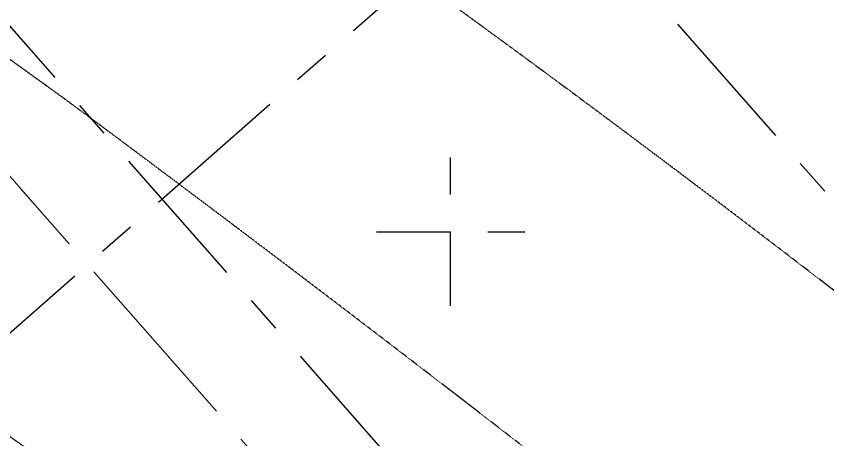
# Model space of a CAD drawing. Header units: millimetres. Extents: x 832728086 to 834530684, y 817551485 to 818349469.
# Drawn here: x 834325959 to 834332902, y 817929021 to 817932643 of the extents above; entities that cross this region are included whole.
import ezdxf

# ---------------------------------------------------------------- set-up
doc = ezdxf.new("R2010")
doc.units = ezdxf.units.MM
doc.header["$LTSCALE"] = 100
for name, pattern in [('Grid Line', [22.225, 12.7, -3.175, 3.175, -3.175]), ('Hidden', [9.525, 6.35, -3.175]), ('HIDDEN2', [4.7625, 3.175, -1.5875])]:
    doc.linetypes.add(name, pattern=pattern)
for name, color, linetype in [('+C-160', 160, 'Hidden'), ('DLN020__', 6, 'Continuous'), ('DLN210__', 7, 'Continuous')]:
    doc.layers.add(name, color=color, linetype=linetype)

# ---------------------------------------------------------------- blocks, each defined once
blk = doc.blocks.new('A$C062A3D83')
at = {"layer": '+C-160', "lineweight": 18, "ltscale": 2}
blk.add_line((-16848, -51921.7), (7695.8, -79810), dxfattribs=at)
at = {"layer": '+C-160'}
for p, q in [((6341.7, -75095), (6341.7, -73825)), ((5706.7, -74460), (6976.7, -74460))]:
    blk.add_line(p, q, dxfattribs=at)
for radius, start in [(396215.6, 243.438672), (398715.6, 243.438672), (397465.6, 245.979006)]:
    blk.add_arc((171056, 294298), radius, start, 248.15022, dxfattribs=at)
at = {"layer": '+C-160', "ltscale": 5e-05}
for centre, radius, start, end in [((-36668, -127857.7), 67457.7, 53.810965, 65.88199), ((-79155.3, -190130.4), 145413.2, 50.135455, 57.156516), ((-47718.6, -141956.2), 90520.8, 49.882341, 51.486945), ((-135409.4, -259997.2), 232412, 52.125434, 53.399353), ((-211038.1, -378589.8), 370217.4, 54.186693, 55.442361)]:
    blk.add_arc(centre, radius, start, end, dxfattribs=at)
at = {"layer": '+C-160'}
for major_axis, start_param, end_param in [((-358216.9, 169314.7), 1.548936, 1.630983), ((-365254.5, 159885.2), 1.54883, 1.602054)]:
    blk.add_ellipse((171056, 294298), major_axis=major_axis, ratio=1, start_param=start_param, end_param=end_param, dxfattribs=at)

msp = doc.modelspace()

# ---------------------------------------------------------------- linework, layer by layer
at = {"layer": 'DLN020__', "linetype": 'Grid Line'}
for p, q in [((834335393.3709, 817928286.329), (834271595.72, 818000777.4892)), ((834332165.4227, 817925445.4928), (834268367.7718, 817997936.653)), ((834383185.0047, 817980342.9292), (834313847.0742, 817919320.3567))]:
    msp.add_line(p, q, dxfattribs=at)
at = {"layer": 'DLN210__', "color": 2, "linetype": 'HIDDEN2', "lineweight": 18, "ltscale": 2}
msp.add_lwpolyline([(834322079.0504, 818033400.7794), (834273584.7587, 817990722.1703), (834304338.188, 817955778.066), (834304338.0644, 817955777.9573), (834306485.0849, 817953338.8671), (834306485.3316, 817953338.3377), (834331029.1096, 817925450.0548), (834375214.7739, 817964337.2819), (834375214.7739, 817964337.2819), (834375214.7739, 817964337.2819), (834374049.3733, 817981008.6316), (834340358.4538, 818019248.4846, 0.245303808), (834331397.2624, 818022812.8034), (834322079.0504, 818033400.7794), (834273584.7587, 817990722.1703)], format="xyb", close=True, dxfattribs=at)

# ---------------------------------------------------------------- block references
at = {"layer": '+C-160', "ltscale": 5}
msp.add_blockref('A$C062A3D83', (834323333.3128, 818005260.0327), dxfattribs=at)

doc.saveas('drawing.dxf')
